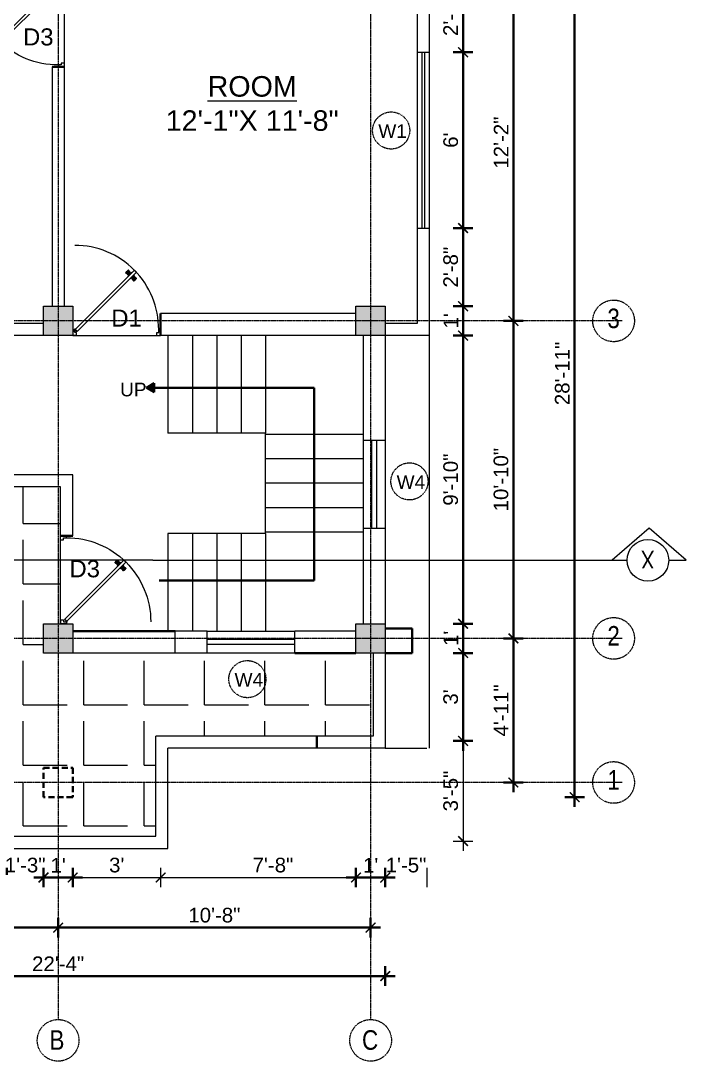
# Model space of a CAD drawing. Header units: inches. Extents: x 160056 to 168773, y -25300 to -22134.
# Drawn here: x 162315.7 to 162588.2, y -23704.1 to -23278.1 of the extents above; entities that cross this region are included whole.
import ezdxf

# ---------------------------------------------------------------- set-up
doc = ezdxf.new("R2010")
doc.units = ezdxf.units.IN
doc.header["$LTSCALE"] = 0.5
doc.header["$MEASUREMENT"] = 0
doc.header["$PDMODE"] = 66
doc.linetypes.add('CENTER', pattern=[2, 1.25, -0.25, 0.25, -0.25])
doc.linetypes.add('HIDDEN', pattern=[0.375, 0.25, -0.125])
for name, color, linetype, lineweight in [('Annotate-Lite.w', 177, 'Continuous', 9), ('Annotations-Bold.w', 177, 'Continuous', 13), ('DOOR & WIN', 1, 'Continuous', 25), ('PUERTAS', 7, 'Continuous', 9), ('TEXT', 220, 'Continuous', 9), ('wall', 1, 'Continuous', 40)]:
    doc.layers.add(name, color=color, linetype=linetype, lineweight=lineweight)
doc.styles.add('ARAIL', font='ARIALN.TTF')
doc.styles.add('DIMTEXT', font='arial.ttf', dxfattribs={"height": 6})
doc.styles.add('gaurav', font='arial.ttf')
doc.styles.get("Standard").update_dxf_attribs({"font": 'arial.ttf'})
doc.dimstyles.new('1 by 96', dxfattribs={"dimtxt": 6, "dimasz": 4, "dimexe": 4, "dimexo": 4, "dimgap": 2, "dimtad": 1, "dimdec": 0, "dimzin": 0, "dimdsep": 46, "dimlunit": 4, "dimtxsty": 'Standard', "dimblk": 'ARCHTICK', "dimcen": 0, "dimdle": 4, "dimadec": 0, "dimazin": 0, "dimtfac": 1, "dimtdec": 0, "dimtix": 1, "dimtofl": 0, "dimtmove": 1, "dimatfit": 3, "dimldrblk": 'ARCHTICK', "dimfxl": 4, "dimfxlon": 1, "dimtolj": 1, "dimtzin": 0, "dimlwd": -1, "dimlwe": -1, "dimarcsym": 0})

# ---------------------------------------------------------------- blocks, each defined once
blk = doc.blocks.new('3ft')
at = {"layer": 'PUERTAS', "color": 6}
for p, q in [((1.01, 2.52), (25.23, 26.74)), ((26.05, 25.92), (1.77, 1.64)), ((26.05, 25.92), (25.23, 26.74)), ((0, 2.4), (0, 0)), ((0.72, 2.4), (0, 2.4)), ((1.6, 0), (0, 0)), ((0.72, 1.52), (0.72, 2.44)), ((0.8, 1.52), (0.72, 1.52)), ((0.8, 1.52), (0.8, 2.41)), ((0.8, 1.2), (0.8, 1.52)), ((1.6, 1.2), (0.8, 1.2)), ((1.57, 1.84), (0.94, 2.47)), ((1.63, 1.89), (0.97, 2.55)), ((1.63, 1.89), (1.57, 1.84)), ((1.77, 1.64), (1.57, 1.84)), ((1.6, 0), (1.6, 1.2)), ((34.4, 0), (34.4, 1.2)), ((34.4, 1.2), (35.2, 1.2)), ((34.4, 0), (36, 0)), ((35.2, 1.2), (35.2, 2.4)), ((35.2, 2.4), (36, 2.4)), ((36, 0), (36, 2.4))]:
    blk.add_line(p, q, dxfattribs=at)
at = {"layer": 'PUERTAS', "color": 8}
for p, q in [((22.57, 24.94), (21.65, 25.68)), ((22.63, 24.99), (21.69, 25.75)), ((22.74, 25.1), (21.84, 25.9)), ((22.13, 26.28), (21.98, 26.13)), ((22.88, 25.24), (22.01, 26.06)), ((22.13, 26.28), (22.27, 26.42)), ((22.29, 26.41), (22.27, 26.42)), ((23.16, 25.52), (22.34, 26.39)), ((23.3, 25.66), (22.5, 26.56)), ((23.41, 25.77), (22.65, 26.71)), ((23.46, 25.83), (22.72, 26.75)), ((23.44, 25.45), (23.33, 25.56)), ((24.08, 25.71), (23.57, 25.38)), ((22.69, 24.32), (23.02, 24.83)), ((22.95, 24.96), (22.84, 25.07)), ((22.98, 24.99), (22.86, 25.1)), ((23.03, 25.04), (22.91, 25.15)), ((22.91, 24.53), (23.1, 24.91)), ((23.11, 25.12), (22.99, 25.23)), ((23.13, 24.76), (23.18, 24.99)), ((23.28, 25.3), (23.17, 25.41)), ((23.36, 25.37), (23.25, 25.49)), ((23.31, 24.94), (23.28, 25.08)), ((23.41, 25.43), (23.3, 25.54)), ((23.46, 25.09), (23.32, 25.13)), ((23.64, 25.27), (23.41, 25.22)), ((23.87, 25.49), (23.49, 25.3)), ((23.63, 23.38), (24.14, 23.72)), ((23.84, 23.6), (24.22, 23.79)), ((24.07, 23.82), (24.3, 23.88)), ((24.25, 24), (24.39, 23.97)), ((24.25, 23.26), (24.99, 22.34)), ((24.27, 23.64), (24.38, 23.53)), ((24.3, 23.67), (24.41, 23.56)), ((24.3, 23.32), (25.06, 22.38)), ((24.35, 23.72), (24.46, 23.61)), ((24.4, 24.15), (24.43, 24.01)), ((24.41, 23.43), (25.2, 22.53)), ((24.43, 23.8), (24.54, 23.69)), ((24.58, 24.33), (24.52, 24.1)), ((24.55, 23.57), (25.37, 22.7)), ((24.6, 23.97), (24.72, 23.86)), ((24.8, 24.56), (24.61, 24.18)), ((25.02, 24.77), (24.68, 24.26)), ((24.68, 24.05), (24.79, 23.94)), ((24.73, 24.1), (24.85, 23.99)), ((24.76, 24.13), (24.87, 24.02)), ((24.83, 23.85), (25.7, 23.03)), ((24.97, 23.99), (25.87, 23.2)), ((25.08, 24.1), (26.02, 23.34)), ((25.14, 24.15), (26.06, 23.41)), ((25.58, 22.82), (25.43, 22.67)), ((25.58, 22.82), (25.73, 22.97)), ((25.72, 22.98), (25.73, 22.97)), ((0, 0), (36, 0))]:
    blk.add_line(p, q, dxfattribs=at)
at = {"layer": 'PUERTAS', "color": 1}
for p, q in [((21.67, 25.73), (22.17, 26.23)), ((22.49, 24.95), (21.67, 25.61)), ((21.7, 25.82), (22.14, 26.26)), ((21.73, 25.79), (21.7, 25.82)), ((22.58, 26.7), (22.14, 26.26)), ((22.67, 26.73), (22.17, 26.23)), ((22.61, 26.67), (22.58, 26.7)), ((23.45, 25.91), (22.79, 26.73)), ((23.44, 25.81), (23.02, 25.38)), ((23.34, 25.58), (23.08, 25.32)), ((23.33, 25.7), (23.34, 25.69)), ((23.45, 25.46), (23.33, 25.57)), ((24.15, 25.79), (23.68, 25.48)), ((24.27, 25.78), (24.26, 25.79)), ((22.6, 24.96), (23.02, 25.38)), ((22.61, 24.25), (22.92, 24.72)), ((22.62, 24.13), (22.61, 24.14)), ((22.7, 25.07), (22.71, 25.06)), ((22.82, 25.06), (23.08, 25.32)), ((22.94, 24.95), (22.83, 25.07)), ((22.92, 24.72), (22.92, 24.72)), ((22.93, 24.94), (23.19, 25.21)), ((22.93, 24.84), (22.93, 24.83)), ((23.46, 25.47), (23.19, 25.21)), ((23.44, 23.31), (23.45, 23.3)), ((23.56, 23.3), (24.03, 23.61)), ((23.57, 25.47), (23.57, 25.47)), ((23.68, 25.48), (23.68, 25.48)), ((24.03, 23.61), (24.03, 23.62)), ((24.14, 23.62), (24.14, 23.62)), ((24.25, 23.62), (24.51, 23.89)), ((24.26, 23.29), (24.69, 23.71)), ((24.26, 23.63), (24.37, 23.52)), ((24.26, 23.18), (24.92, 22.37)), ((24.37, 23.52), (24.63, 23.77)), ((24.37, 23.4), (24.37, 23.4)), ((24.78, 24.15), (24.51, 23.89)), ((24.89, 24.03), (24.63, 23.77)), ((25.11, 24.14), (24.69, 23.71)), ((24.77, 24.14), (24.88, 24.03)), ((24.79, 24.38), (24.78, 24.37)), ((24.78, 24.26), (24.78, 24.26)), ((25.1, 24.84), (24.79, 24.38)), ((25, 24.03), (25, 24.03)), ((25.04, 22.36), (25.54, 22.86)), ((25.09, 24.96), (25.1, 24.95)), ((25.1, 22.42), (25.13, 22.39)), ((25.13, 22.39), (25.57, 22.83)), ((25.22, 24.14), (26.03, 23.48)), ((26.04, 23.37), (25.54, 22.86)), ((26.01, 23.27), (25.57, 22.83)), ((25.98, 23.3), (26.01, 23.27))]:
    blk.add_line(p, q, dxfattribs=at)
at = {"layer": 'PUERTAS', "color": 2}
for p, q in [((21.99, 26.11), (21.98, 26.13)), ((25.42, 22.68), (25.43, 22.67))]:
    blk.add_line(p, q, dxfattribs=at)
at = {"layer": 'PUERTAS', "color": 6}
for radius in [0.155, 0.0752]:
    blk.add_circle((0.82, 2.56), radius, dxfattribs=at)
blk.add_arc((0.82, 2.56), 34.38, 359.7285, 90.0333, dxfattribs=at)
at = {"layer": 'PUERTAS', "color": 1}
for centre, start, end in [((22.73, 26.68), 38.9236, 135), ((23.28, 25.63), 315, 45), ((23.39, 25.86), 315, 38.9236), ((24.2, 25.73), 45, 135), ((22.54, 25.01), 231.0764, 315), ((22.67, 24.2), 135, 225), ((22.77, 25.12), 225, 315), ((22.99, 24.89), 135, 219.7428), ((22.87, 24.78), 315, 39.7428), ((23.51, 23.36), 225, 315), ((23.51, 25.41), 50.2572, 135), ((23.62, 25.53), 230.2572, 315), ((24.09, 23.56), 50.2572, 135), ((24.2, 23.68), 230.2572, 315), ((24.32, 23.23), 135, 218.9236), ((24.42, 23.46), 135, 225), ((24.84, 24.31), 135, 219.7428), ((24.72, 24.21), 315, 39.7428), ((24.94, 23.98), 45, 135), ((24.98, 22.42), 218.9236, 315), ((25.04, 24.89), 315, 45), ((25.17, 24.08), 51.0764, 135), ((25.98, 23.42), 315, 51.0764)]:
    blk.add_arc(centre, 0.08, start, end, dxfattribs=at)
blk = doc.blocks.new('*U213')
at = {"color": 3, "xscale": -1}
blk.add_blockref('3ft', (42, 0), dxfattribs=at)
blk = doc.blocks.new('*U217')
at = {"color": 3}
blk.add_blockref('3ft', (0, 0), dxfattribs=at)
blk = doc.blocks.new('_ArchTick')
at = {"color": 0, "linetype": 'ByBlock', "const_width": 0.15}
blk.add_lwpolyline([(-0.5, -0.5), (0.5, 0.5)], dxfattribs=at)
blk = doc.blocks.new('*D1595')
at = {"layer": 'Defpoints', "color": 0, "transparency": 16777216}
for p in [(162464.94, -23261.02), (162464.94, -23291.02), (162496.81, -23291.02)]:
    blk.add_point(p, dxfattribs=at)
at = {"layer": 'wall', "color": 0, "transparency": 16777216}
for p, q in [((162496.81, -23257.02), (162496.81, -23295.02)), ((162492.81, -23261.02), (162500.81, -23261.02)), ((162492.81, -23291.02), (162500.81, -23291.02))]:
    blk.add_line(p, q, dxfattribs=at)
at = {"layer": 'wall', "color": 0, "transparency": 16777216, "xscale": 4, "yscale": 4, "zscale": 4}
for p, rotation in [((162496.81, -23261.02), 90), ((162496.81, -23291.02), 270)]:
    blk.add_blockref('_ArchTick', p, dxfattribs=dict(at, rotation=rotation))
at = {"layer": 'wall', "color": 0, "transparency": 16777216, "insert": (162491.75, -23276.02), "char_height": 6, "attachment_point": 5, "rotation": 90}
blk.add_mtext('\\A1;2\'-6"', dxfattribs=at)
blk = doc.blocks.new('*D1596')
at = {"layer": 'Defpoints', "color": 0, "transparency": 16777216}
for p in [(162464.94, -23291.02), (162464.94, -23363.02), (162496.81, -23363.02)]:
    blk.add_point(p, dxfattribs=at)
at = {"layer": 'wall', "color": 0, "transparency": 16777216}
for p, q in [((162496.81, -23287.02), (162496.81, -23367.02)), ((162492.81, -23291.02), (162500.81, -23291.02)), ((162492.81, -23363.02), (162500.81, -23363.02))]:
    blk.add_line(p, q, dxfattribs=at)
at = {"layer": 'wall', "color": 0, "transparency": 16777216, "xscale": 4, "yscale": 4, "zscale": 4}
for p, rotation in [((162496.81, -23291.02), 90), ((162496.81, -23363.02), 270)]:
    blk.add_blockref('_ArchTick', p, dxfattribs=dict(at, rotation=rotation))
at = {"layer": 'wall', "color": 0, "transparency": 16777216, "insert": (162491.75, -23327.02), "char_height": 6, "attachment_point": 5, "rotation": 90}
blk.add_mtext("\\A1;6'", dxfattribs=at)
blk = doc.blocks.new('*D1597')
at = {"layer": 'Defpoints', "color": 0, "transparency": 16777216}
for p in [(162464.94, -23363.02), (162464.94, -23395.02), (162496.81, -23395.02)]:
    blk.add_point(p, dxfattribs=at)
at = {"layer": 'wall', "color": 0, "transparency": 16777216}
for p, q in [((162496.81, -23359.02), (162496.81, -23399.02)), ((162492.81, -23363.02), (162500.81, -23363.02)), ((162492.81, -23395.02), (162500.81, -23395.02))]:
    blk.add_line(p, q, dxfattribs=at)
at = {"layer": 'wall', "color": 0, "transparency": 16777216, "xscale": 4, "yscale": 4, "zscale": 4}
for p, rotation in [((162496.81, -23363.02), 90), ((162496.81, -23395.02), 270)]:
    blk.add_blockref('_ArchTick', p, dxfattribs=dict(at, rotation=rotation))
at = {"layer": 'wall', "color": 0, "transparency": 16777216, "insert": (162491.75, -23379.02), "char_height": 6, "attachment_point": 5, "rotation": 90}
blk.add_mtext('\\A1;2\'-8"', dxfattribs=at)
blk = doc.blocks.new('*D1598')
at = {"layer": 'Defpoints', "color": 0, "transparency": 16777216}
for p in [(162464.94, -23395.02), (162464.94, -23407.02), (162496.81, -23407.02)]:
    blk.add_point(p, dxfattribs=at)
at = {"layer": 'wall', "color": 0, "transparency": 16777216}
for p, q in [((162496.81, -23391.02), (162496.81, -23411.02)), ((162492.81, -23395.02), (162500.81, -23395.02)), ((162492.81, -23407.02), (162500.81, -23407.02))]:
    blk.add_line(p, q, dxfattribs=at)
at = {"layer": 'wall', "color": 0, "transparency": 16777216, "xscale": 4, "yscale": 4, "zscale": 4}
for p, rotation in [((162496.81, -23395.02), 90), ((162496.81, -23407.02), 270)]:
    blk.add_blockref('_ArchTick', p, dxfattribs=dict(at, rotation=rotation))
at = {"layer": 'wall', "color": 0, "transparency": 16777216, "insert": (162491.8, -23401.02), "char_height": 6, "attachment_point": 5, "rotation": 90}
blk.add_mtext("\\A1;1'", dxfattribs=at)
blk = doc.blocks.new('*D1599')
at = {"layer": 'Defpoints', "color": 0, "transparency": 16777216}
for p in [(162464.94, -23407.02), (162464.94, -23525.02), (162496.81, -23525.02)]:
    blk.add_point(p, dxfattribs=at)
at = {"layer": 'wall', "color": 0, "transparency": 16777216}
for p, q in [((162496.81, -23403.02), (162496.81, -23529.02)), ((162492.81, -23407.02), (162500.81, -23407.02)), ((162492.81, -23525.02), (162500.81, -23525.02))]:
    blk.add_line(p, q, dxfattribs=at)
at = {"layer": 'wall', "color": 0, "transparency": 16777216, "xscale": 4, "yscale": 4, "zscale": 4}
for p, rotation in [((162496.81, -23407.02), 90), ((162496.81, -23525.02), 270)]:
    blk.add_blockref('_ArchTick', p, dxfattribs=dict(at, rotation=rotation))
at = {"layer": 'wall', "color": 0, "transparency": 16777216, "insert": (162491.75, -23466.02), "char_height": 6, "attachment_point": 5, "rotation": 90}
blk.add_mtext('\\A1;9\'-10"', dxfattribs=at)
blk = doc.blocks.new('*D1600')
at = {"layer": 'Defpoints', "color": 0, "transparency": 16777216}
for p in [(162464.94, -23525.02), (162464.94, -23537.02), (162496.81, -23537.02)]:
    blk.add_point(p, dxfattribs=at)
at = {"layer": 'wall', "color": 0, "transparency": 16777216}
for p, q in [((162496.81, -23521.02), (162496.81, -23541.02)), ((162492.81, -23525.02), (162500.81, -23525.02)), ((162492.81, -23537.02), (162500.81, -23537.02))]:
    blk.add_line(p, q, dxfattribs=at)
at = {"layer": 'wall', "color": 0, "transparency": 16777216, "xscale": 4, "yscale": 4, "zscale": 4}
for p, rotation in [((162496.81, -23525.02), 90), ((162496.81, -23537.02), 270)]:
    blk.add_blockref('_ArchTick', p, dxfattribs=dict(at, rotation=rotation))
at = {"layer": 'wall', "color": 0, "transparency": 16777216, "insert": (162491.8, -23531.02), "char_height": 6, "attachment_point": 5, "rotation": 90}
blk.add_mtext("\\A1;1'", dxfattribs=at)
blk = doc.blocks.new('*D1601')
at = {"layer": 'Defpoints', "color": 0, "transparency": 16777216}
for p in [(162464.94, -23255.02), (162464.94, -23401.02), (162517.41, -23401.02)]:
    blk.add_point(p, dxfattribs=at)
at = {"layer": 'wall', "color": 0, "transparency": 16777216}
for p, q in [((162517.41, -23251.02), (162517.41, -23405.02)), ((162513.41, -23255.02), (162521.41, -23255.02)), ((162513.41, -23401.02), (162521.41, -23401.02))]:
    blk.add_line(p, q, dxfattribs=at)
at = {"layer": 'wall', "color": 0, "transparency": 16777216, "xscale": 4, "yscale": 4, "zscale": 4}
for p, rotation in [((162517.41, -23255.02), 90), ((162517.41, -23401.02), 270)]:
    blk.add_blockref('_ArchTick', p, dxfattribs=dict(at, rotation=rotation))
at = {"layer": 'wall', "color": 0, "transparency": 16777216, "insert": (162512.4, -23328.02), "char_height": 6, "attachment_point": 5, "rotation": 90}
blk.add_mtext('\\A1;12\'-2"', dxfattribs=at)
blk = doc.blocks.new('*D1602')
at = {"layer": 'Defpoints', "color": 0, "transparency": 16777216}
for p in [(162464.94, -23401.02), (162464.94, -23531.02), (162517.41, -23531.02)]:
    blk.add_point(p, dxfattribs=at)
at = {"layer": 'wall', "color": 0, "transparency": 16777216}
for p, q in [((162517.41, -23397.02), (162517.41, -23535.02)), ((162513.41, -23401.02), (162521.41, -23401.02)), ((162513.41, -23531.02), (162521.41, -23531.02))]:
    blk.add_line(p, q, dxfattribs=at)
at = {"layer": 'wall', "color": 0, "transparency": 16777216, "xscale": 4, "yscale": 4, "zscale": 4}
for p, rotation in [((162517.41, -23401.02), 90), ((162517.41, -23531.02), 270)]:
    blk.add_blockref('_ArchTick', p, dxfattribs=dict(at, rotation=rotation))
at = {"layer": 'wall', "color": 0, "transparency": 16777216, "insert": (162512.35, -23466.02), "char_height": 6, "attachment_point": 5, "rotation": 90}
blk.add_mtext('\\A1;10\'-10"', dxfattribs=at)
blk = doc.blocks.new('*D1603')
at = {"layer": 'Defpoints', "color": 0, "transparency": 16777216}
for p in [(162464.94, -23531.02), (162336.94, -23590.02), (162517.41, -23590.02)]:
    blk.add_point(p, dxfattribs=at)
at = {"layer": 'wall', "color": 0, "transparency": 16777216}
for p, q in [((162517.41, -23527.02), (162517.41, -23594.02)), ((162513.41, -23531.02), (162521.41, -23531.02)), ((162513.41, -23590.02), (162521.41, -23590.02))]:
    blk.add_line(p, q, dxfattribs=at)
at = {"layer": 'wall', "color": 0, "transparency": 16777216, "xscale": 4, "yscale": 4, "zscale": 4}
for p, rotation in [((162517.41, -23531.02), 90), ((162517.41, -23590.02), 270)]:
    blk.add_blockref('_ArchTick', p, dxfattribs=dict(at, rotation=rotation))
at = {"layer": 'wall', "color": 0, "transparency": 16777216, "insert": (162512.4, -23560.52), "char_height": 6, "attachment_point": 5, "rotation": 90}
blk.add_mtext('\\A1;4\'-11"', dxfattribs=at)
blk = doc.blocks.new('*D1604')
at = {"layer": 'Defpoints', "color": 0, "transparency": 16777216}
for p in [(162336.94, -23249.02), (162542.5, -23249.02), (162336.94, -23596.02)]:
    blk.add_point(p, dxfattribs=at)
at = {"layer": 'wall', "color": 0, "transparency": 16777216}
for p, q in [((162542.5, -23600.02), (162542.5, -23245.02)), ((162538.5, -23249.02), (162546.5, -23249.02)), ((162538.5, -23596.02), (162546.5, -23596.02))]:
    blk.add_line(p, q, dxfattribs=at)
at = {"layer": 'wall', "color": 0, "transparency": 16777216, "xscale": 4, "yscale": 4, "zscale": 4}
for p, rotation in [((162542.5, -23249.02), 90), ((162542.5, -23596.02), 270)]:
    blk.add_blockref('_ArchTick', p, dxfattribs=dict(at, rotation=rotation))
at = {"layer": 'wall', "color": 0, "transparency": 16777216, "insert": (162537.44, -23422.52), "char_height": 6, "attachment_point": 5, "rotation": 90}
blk.add_mtext('\\A1;28\'-11"', dxfattribs=at)
blk = doc.blocks.new('*D1608')
at = {"layer": 'Defpoints', "color": 0, "transparency": 16777216}
for p in [(162309.94, -23596.02), (162324.94, -23596.02), (162324.94, -23628.94)]:
    blk.add_point(p, dxfattribs=at)
at = {"layer": 'wall', "color": 0, "transparency": 16777216}
for p, q in [((162309.94, -23624.94), (162309.94, -23632.94)), ((162324.94, -23624.94), (162324.94, -23632.94))]:
    blk.add_line(p, q, dxfattribs=at)
at = {"layer": 'wall', "color": 0, "transparency": 16777216, "insert": (162317.44, -23623.87), "char_height": 6, "attachment_point": 5}
blk.add_mtext('\\A1;1\'-3"', dxfattribs=at)
blk = doc.blocks.new('*D1609')
at = {"layer": 'Defpoints', "color": 0, "transparency": 16777216}
for p in [(162324.94, -23596.02), (162336.94, -23596.02), (162336.94, -23628.94)]:
    blk.add_point(p, dxfattribs=at)
at = {"layer": 'wall', "color": 0, "transparency": 16777216}
for p, q in [((162324.94, -23624.94), (162324.94, -23632.94)), ((162336.94, -23624.94), (162336.94, -23632.94)), ((162320.94, -23628.94), (162340.94, -23628.94))]:
    blk.add_line(p, q, dxfattribs=at)
at = {"layer": 'wall', "color": 0, "transparency": 16777216, "xscale": 4, "yscale": 4, "zscale": 4, "rotation": 180}
blk.add_blockref('_ArchTick', (162324.94, -23628.94), dxfattribs=at)
at = {"layer": 'wall', "color": 0, "transparency": 16777216, "xscale": 4, "yscale": 4, "zscale": 4}
blk.add_blockref('_ArchTick', (162336.94, -23628.94), dxfattribs=at)
at = {"layer": 'wall', "color": 0, "transparency": 16777216, "insert": (162330.94, -23623.92), "char_height": 6, "attachment_point": 5}
blk.add_mtext("\\A1;1'", dxfattribs=at)
blk = doc.blocks.new('*D1610')
at = {"layer": 'Defpoints', "color": 0, "transparency": 16777216}
for p in [(162452.94, -23537.02), (162464.94, -23537.02), (162464.94, -23628.94)]:
    blk.add_point(p, dxfattribs=at)
at = {"layer": 'wall', "color": 0, "transparency": 16777216}
for p, q in [((162452.94, -23624.94), (162452.94, -23632.94)), ((162464.94, -23624.94), (162464.94, -23632.94)), ((162448.94, -23628.94), (162468.94, -23628.94))]:
    blk.add_line(p, q, dxfattribs=at)
at = {"layer": 'wall', "color": 0, "transparency": 16777216, "xscale": 4, "yscale": 4, "zscale": 4, "rotation": 180}
blk.add_blockref('_ArchTick', (162452.94, -23628.94), dxfattribs=at)
at = {"layer": 'wall', "color": 0, "transparency": 16777216, "xscale": 4, "yscale": 4, "zscale": 4}
blk.add_blockref('_ArchTick', (162464.94, -23628.94), dxfattribs=at)
at = {"layer": 'wall', "color": 0, "transparency": 16777216, "insert": (162458.94, -23623.92), "char_height": 6, "attachment_point": 5}
blk.add_mtext("\\A1;1'", dxfattribs=at)
blk = doc.blocks.new('*D1611')
at = {"layer": 'Defpoints', "color": 0, "transparency": 16777216}
for p in [(162202.94, -23596.02), (162330.94, -23596.02), (162330.94, -23649.45)]:
    blk.add_point(p, dxfattribs=at)
at = {"layer": 'wall', "color": 0, "transparency": 16777216}
for p, q in [((162202.94, -23645.45), (162202.94, -23653.45)), ((162330.94, -23645.45), (162330.94, -23653.45)), ((162198.94, -23649.45), (162334.94, -23649.45))]:
    blk.add_line(p, q, dxfattribs=at)
at = {"layer": 'wall', "color": 0, "transparency": 16777216, "xscale": 4, "yscale": 4, "zscale": 4, "rotation": 180}
blk.add_blockref('_ArchTick', (162202.94, -23649.45), dxfattribs=at)
at = {"layer": 'wall', "color": 0, "transparency": 16777216, "xscale": 4, "yscale": 4, "zscale": 4}
blk.add_blockref('_ArchTick', (162330.94, -23649.45), dxfattribs=at)
at = {"layer": 'wall', "color": 0, "transparency": 16777216, "insert": (162266.94, -23644.39), "char_height": 6, "attachment_point": 5}
blk.add_mtext('\\A1;10\'-8"', dxfattribs=at)
blk = doc.blocks.new('*D1612')
at = {"layer": 'Defpoints', "color": 0, "transparency": 16777216}
for p in [(162458.94, -23537.02), (162330.94, -23596.02), (162458.94, -23649.45)]:
    blk.add_point(p, dxfattribs=at)
at = {"layer": 'wall', "color": 0, "transparency": 16777216}
for p, q in [((162330.94, -23645.45), (162330.94, -23653.45)), ((162458.94, -23645.45), (162458.94, -23653.45)), ((162326.94, -23649.45), (162462.94, -23649.45))]:
    blk.add_line(p, q, dxfattribs=at)
at = {"layer": 'wall', "color": 0, "transparency": 16777216, "xscale": 4, "yscale": 4, "zscale": 4, "rotation": 180}
blk.add_blockref('_ArchTick', (162330.94, -23649.45), dxfattribs=at)
at = {"layer": 'wall', "color": 0, "transparency": 16777216, "xscale": 4, "yscale": 4, "zscale": 4}
blk.add_blockref('_ArchTick', (162458.94, -23649.45), dxfattribs=at)
at = {"layer": 'wall', "color": 0, "transparency": 16777216, "insert": (162394.94, -23644.39), "char_height": 6, "attachment_point": 5}
blk.add_mtext('\\A1;10\'-8"', dxfattribs=at)
blk = doc.blocks.new('*D1613')
at = {"layer": 'Defpoints', "color": 0, "transparency": 16777216}
for p in [(162464.94, -23537.02), (162196.94, -23596.02), (162464.94, -23669.28)]:
    blk.add_point(p, dxfattribs=at)
at = {"layer": 'wall', "color": 0, "transparency": 16777216}
for p, q in [((162196.94, -23665.28), (162196.94, -23673.28)), ((162464.94, -23665.28), (162464.94, -23673.28)), ((162192.94, -23669.28), (162468.94, -23669.28))]:
    blk.add_line(p, q, dxfattribs=at)
at = {"layer": 'wall', "color": 0, "transparency": 16777216, "xscale": 4, "yscale": 4, "zscale": 4, "rotation": 180}
blk.add_blockref('_ArchTick', (162196.94, -23669.28), dxfattribs=at)
at = {"layer": 'wall', "color": 0, "transparency": 16777216, "xscale": 4, "yscale": 4, "zscale": 4}
blk.add_blockref('_ArchTick', (162464.94, -23669.28), dxfattribs=at)
at = {"layer": 'wall', "color": 0, "transparency": 16777216, "insert": (162330.94, -23664.27), "char_height": 6, "attachment_point": 5}
blk.add_mtext('\\A1;22\'-4"', dxfattribs=at)
blk = doc.blocks.new('*D1618')
at = {"layer": 'Defpoints', "color": 0, "transparency": 16777216}
for p in [(162464.94, -23537.02), (162481.94, -23573.02), (162496.81, -23573.02)]:
    blk.add_point(p, dxfattribs=at)
at = {"layer": 'wall', "color": 0, "transparency": 16777216}
for p, q in [((162496.81, -23533.02), (162496.81, -23577.02)), ((162492.81, -23537.02), (162500.81, -23537.02)), ((162492.81, -23573.02), (162500.81, -23573.02))]:
    blk.add_line(p, q, dxfattribs=at)
at = {"layer": 'wall', "color": 0, "transparency": 16777216, "xscale": 4, "yscale": 4, "zscale": 4}
for p, rotation in [((162496.81, -23537.02), 90), ((162496.81, -23573.02), 270)]:
    blk.add_blockref('_ArchTick', p, dxfattribs=dict(at, rotation=rotation))
at = {"layer": 'wall', "color": 0, "transparency": 16777216, "insert": (162491.75, -23555.02), "char_height": 6, "attachment_point": 5, "rotation": 90}
blk.add_mtext("\\A1;3'", dxfattribs=at)
blk = doc.blocks.new('*D1619')
at = {"layer": 'Annotate-Lite.w', "color": 0, "transparency": 16777216}
for p, q in [((162496.81, -23569.02), (162496.81, -23618.02)), ((162492.81, -23573.02), (162500.81, -23573.02)), ((162492.81, -23614.02), (162500.81, -23614.02))]:
    blk.add_line(p, q, dxfattribs=at)
at = {"layer": 'Defpoints', "color": 0, "transparency": 16777216}
for p in [(162481.94, -23573.02), (162372.94, -23614.02), (162496.81, -23614.02)]:
    blk.add_point(p, dxfattribs=at)
at = {"layer": 'Annotate-Lite.w', "color": 0, "transparency": 16777216, "xscale": 4, "yscale": 4, "zscale": 4}
for p, rotation in [((162496.81, -23573.02), 90), ((162496.81, -23614.02), 270)]:
    blk.add_blockref('_ArchTick', p, dxfattribs=dict(at, rotation=rotation))
at = {"layer": 'Annotate-Lite.w', "color": 0, "transparency": 16777216, "insert": (162491.75, -23593.52), "char_height": 6, "attachment_point": 5, "rotation": 90}
blk.add_mtext('\\A1;3\'-5"', dxfattribs=at)
blk = doc.blocks.new('*D1620')
at = {"layer": 'Annotate-Lite.w', "color": 0, "transparency": 16777216}
for p, q in [((162336.94, -23624.94), (162336.94, -23632.94)), ((162372.94, -23624.94), (162372.94, -23632.94)), ((162332.94, -23628.94), (162376.94, -23628.94))]:
    blk.add_line(p, q, dxfattribs=at)
at = {"layer": 'Defpoints', "color": 0, "transparency": 16777216}
for p in [(162336.94, -23596.02), (162372.94, -23614.02), (162372.94, -23628.94)]:
    blk.add_point(p, dxfattribs=at)
at = {"layer": 'Annotate-Lite.w', "color": 0, "transparency": 16777216, "xscale": 4, "yscale": 4, "zscale": 4, "rotation": 180}
blk.add_blockref('_ArchTick', (162336.94, -23628.94), dxfattribs=at)
at = {"layer": 'Annotate-Lite.w', "color": 0, "transparency": 16777216, "xscale": 4, "yscale": 4, "zscale": 4}
blk.add_blockref('_ArchTick', (162372.94, -23628.94), dxfattribs=at)
at = {"layer": 'Annotate-Lite.w', "color": 0, "transparency": 16777216, "insert": (162354.94, -23623.87), "char_height": 6, "attachment_point": 5}
blk.add_mtext("\\A1;3'", dxfattribs=at)
blk = doc.blocks.new('*D1621')
at = {"layer": 'Annotate-Lite.w', "color": 0, "transparency": 16777216}
for p, q in [((162372.94, -23624.94), (162372.94, -23632.94)), ((162464.94, -23624.94), (162464.94, -23632.94)), ((162368.94, -23628.94), (162468.94, -23628.94))]:
    blk.add_line(p, q, dxfattribs=at)
at = {"layer": 'Defpoints', "color": 0, "transparency": 16777216}
for p in [(162464.94, -23573.02), (162372.94, -23614.02), (162464.94, -23628.94)]:
    blk.add_point(p, dxfattribs=at)
at = {"layer": 'Annotate-Lite.w', "color": 0, "transparency": 16777216, "xscale": 4, "yscale": 4, "zscale": 4, "rotation": 180}
blk.add_blockref('_ArchTick', (162372.94, -23628.94), dxfattribs=at)
at = {"layer": 'Annotate-Lite.w', "color": 0, "transparency": 16777216, "xscale": 4, "yscale": 4, "zscale": 4}
blk.add_blockref('_ArchTick', (162464.94, -23628.94), dxfattribs=at)
at = {"layer": 'Annotate-Lite.w', "color": 0, "transparency": 16777216, "insert": (162418.94, -23623.87), "char_height": 6, "attachment_point": 5}
blk.add_mtext('\\A1;7\'-8"', dxfattribs=at)
blk = doc.blocks.new('*D1622')
at = {"layer": 'Annotate-Lite.w', "color": 0, "transparency": 16777216}
for p, q in [((162464.94, -23624.94), (162464.94, -23632.94)), ((162481.94, -23624.94), (162481.94, -23632.94))]:
    blk.add_line(p, q, dxfattribs=at)
at = {"layer": 'Defpoints', "color": 0, "transparency": 16777216}
for p in [(162464.94, -23576.02), (162481.94, -23576.02), (162481.94, -23628.94)]:
    blk.add_point(p, dxfattribs=at)
at = {"layer": 'Annotate-Lite.w', "color": 0, "transparency": 16777216, "insert": (162473.44, -23623.87), "char_height": 6, "attachment_point": 5}
blk.add_mtext('\\A1;1\'-5"', dxfattribs=at)

msp = doc.modelspace()

# ---------------------------------------------------------------- hatches: boundary and pattern name
at = {"layer": 'Annotations-Bold.w', "linetype": 'CENTER', "ltscale": 0.3}
h = msp.add_hatch(dxfattribs=at)
h.set_pattern_fill('ANGLE', color=0, scale=90, style=0)
h.set_pattern_definition([(0, (11044.65, -1852.475), (0, 24.75), [18, -6.75]), (90, (11044.65, -1852.475), (-24.75, 2e-15), [18, -6.75])])
h.paths.add_polyline_path([(162324.94, -23537.02), (162324.94, -23525.02), (162331.94, -23525.02), (162331.94, -23523.42), (162331.94, -23489.02), (162331.94, -23469.02), (162196.94, -23469.02), (162180.94, -23469.02), (162180.94, -23612.02), (162370.94, -23612.02), (162370.94, -23571.02), (162459.94, -23571.02), (162459.94, -23537.02), (162452.94, -23537.02), (162427.94, -23537.02), (162391.94, -23537.02), (162336.94, -23537.02)])
h.paths.add_polyline_path([(162324.94, -23584.02), (162336.94, -23584.02), (162336.94, -23596.02), (162324.94, -23596.02)], flags=16)
h.paths.add_polyline_path([(162208.94, -23537.02), (162196.94, -23537.02), (162196.94, -23525.02), (162208.94, -23525.02)], flags=16)
h.paths.add_polyline_path([(162208.94, -23584.02), (162208.94, -23596.02), (162196.94, -23596.02), (162196.94, -23584.02)], flags=16)
h.paths.add_polyline_path([(162236.03, -23556.97), (162296.3, -23556.97), (162296.3, -23539.66), (162236.03, -23539.66)], flags=24)
at = {"layer": 'wall'}
for points in [[(162336.94, -23395.02), (162324.94, -23395.02), (162324.94, -23407.02), (162336.94, -23407.02)], [(162464.94, -23395.02), (162452.94, -23395.02), (162452.94, -23407.02), (162464.94, -23407.02)], [(162370.3, -23430.15), (162370.3, -23426.57), (162367.15, -23428.49)], [(162336.94, -23525.02), (162324.94, -23525.02), (162324.94, -23537.02), (162336.94, -23537.02)], [(162464.94, -23525.02), (162452.94, -23525.02), (162452.94, -23537.02), (162464.94, -23537.02)]]:
    msp.add_hatch(color=256, dxfattribs=at).paths.add_polyline_path(points)

# ---------------------------------------------------------------- linework, layer by layer
at = {"layer": 'Annotate-Lite.w', "color": 1}
for p, q in [((162482.94, -23249.02), (162482.94, -23291.02)), ((162477.94, -23254.02), (162477.94, -23291.02)), ((162328.44, -23297.02), (162328.44, -23395.02)), ((162333.44, -23297.02), (162333.44, -23395.02)), ((162477.94, -23363.02), (162477.94, -23402.02)), ((162482.94, -23363.02), (162482.94, -23407.02)), ((162452.94, -23398.02), (162372.94, -23398.02)), ((162324.94, -23402.02), (162208.94, -23402.02)), ((162477.94, -23402.02), (162464.94, -23402.02)), ((162324.94, -23407.02), (162288.94, -23407.02)), ((162452.94, -23407.02), (162372.94, -23407.02)), ((162455.94, -23407.02), (162455.94, -23450.02)), ((162477.94, -23407.02), (162464.94, -23407.02)), ((162464.94, -23407.02), (162464.94, -23450.02)), ((162482.94, -23407.02), (162477.94, -23407.02)), ((162482.94, -23407.02), (162482.94, -23576.02)), ((162331.94, -23464.02), (162205.94, -23464.02)), ((162336.94, -23464.02), (162331.94, -23464.02)), ((162336.94, -23489.02), (162336.94, -23464.02)), ((162331.94, -23469.02), (162196.94, -23469.02)), ((162331.94, -23489.02), (162331.94, -23469.02)), ((162455.94, -23486.02), (162455.94, -23525.02)), ((162464.94, -23486.02), (162464.94, -23527.02)), ((162391.94, -23528.02), (162378.94, -23528.02)), ((162378.94, -23537.02), (162378.94, -23528.02)), ((162452.94, -23528.02), (162427.94, -23528.02)), ((162391.94, -23537.02), (162336.94, -23537.02)), ((162459.94, -23537.02), (162459.94, -23571.02)), ((162464.94, -23537.02), (162464.94, -23576.02)), ((162459.94, -23571.02), (162370.94, -23571.02)), ((162370.94, -23612.02), (162370.94, -23571.02)), ((162464.94, -23576.02), (162375.94, -23576.02)), ((162375.94, -23617.02), (162375.94, -23576.02)), ((162464.94, -23576.02), (162481.94, -23576.02)), ((162180.94, -23612.02), (162370.94, -23612.02)), ((162175.94, -23617.02), (162324.94, -23617.02)), ((162175.94, -23617.02), (162375.94, -23617.02))]:
    msp.add_line(p, q, dxfattribs=at)
at = {"layer": 'Annotate-Lite.w', "color": 3}
for p, q in [((162477.94, -23291.02), (162482.94, -23291.02)), ((162477.94, -23291.02), (162477.94, -23363.02)), ((162479.94, -23291.02), (162479.94, -23363.02)), ((162480.94, -23291.02), (162480.94, -23363.02)), ((162482.94, -23291.02), (162482.94, -23363.02)), ((162477.94, -23363.02), (162482.94, -23363.02)), ((162464.94, -23450.02), (162455.94, -23450.02)), ((162455.94, -23450.02), (162455.94, -23486.02)), ((162459.44, -23486.02), (162459.44, -23450.02)), ((162461.44, -23486.02), (162461.44, -23450.02)), ((162464.94, -23450.02), (162464.94, -23486.02)), ((162464.94, -23486.02), (162455.94, -23486.02)), ((162391.94, -23537.02), (162391.94, -23528.02)), ((162391.94, -23528.02), (162427.94, -23528.02)), ((162427.94, -23537.02), (162427.94, -23528.02)), ((162427.94, -23531.52), (162391.94, -23531.52)), ((162427.94, -23533.52), (162391.94, -23533.52)), ((162427.94, -23537.02), (162391.94, -23537.02))]:
    msp.add_line(p, q, dxfattribs=at)
at = {"layer": 'Annotate-Lite.w'}
for p, q in [((162482.94, -23363.02), (162482.94, -23396.02)), ((162375.94, -23407.02), (162375.94, -23447.02)), ((162385.94, -23407.02), (162385.94, -23447.02)), ((162395.94, -23407.02), (162395.94, -23447.02)), ((162405.94, -23407.02), (162405.94, -23447.02)), ((162415.94, -23407.02), (162415.94, -23447.02)), ((162415.94, -23447.02), (162375.94, -23447.02)), ((162415.94, -23488.02), (162415.94, -23447.02)), ((162455.94, -23447.52), (162415.94, -23447.52)), ((162455.94, -23457.52), (162415.94, -23457.52)), ((162455.94, -23467.52), (162415.94, -23467.52)), ((162455.94, -23477.52), (162415.94, -23477.52)), ((162375.94, -23488.02), (162375.94, -23528.02)), ((162415.94, -23488.02), (162375.94, -23488.02)), ((162385.94, -23488.02), (162385.94, -23528.02)), ((162395.94, -23488.02), (162395.94, -23528.02)), ((162405.94, -23488.02), (162405.94, -23528.02)), ((162455.94, -23487.52), (162415.94, -23487.52)), ((162415.94, -23488.02), (162415.94, -23528.02)), ((162378.94, -23528.02), (162375.94, -23528.02))]:
    msp.add_line(p, q, dxfattribs=at)
for points in [[(162324.94, -23395.02), (162336.94, -23395.02), (162336.94, -23407.02), (162324.94, -23407.02)], [(162452.94, -23395.02), (162464.94, -23395.02), (162464.94, -23407.02), (162452.94, -23407.02)], [(162324.94, -23525.02), (162336.94, -23525.02), (162336.94, -23537.02), (162324.94, -23537.02)], [(162452.94, -23525.02), (162464.94, -23525.02), (162464.94, -23537.02), (162452.94, -23537.02)]]:
    msp.add_lwpolyline(points, close=True, dxfattribs=at)
at = {"layer": 'Annotations-Bold.w', "color": 0, "linetype": 'CENTER', "ltscale": 0.3}
for p, q in [((162330.94, -23184.84), (162330.94, -23687.08)), ((162458.94, -23184.84), (162458.94, -23687.08)), ((162561.95, -23401.02), (162097.52, -23401.02)), ((162561.95, -23531.02), (162097.52, -23531.02)), ((162561.95, -23590.02), (162097.52, -23590.02))]:
    msp.add_line(p, q, dxfattribs=at)
for centre, radius in [((162467.35, -23323.06), 7.6), ((162558.46, -23401.02), 8.53), ((162474.85, -23466.74), 7.6), ((162558.46, -23531.02), 8.53), ((162408.47, -23547.71), 7.6), ((162558.46, -23590.02), 8.53), ((162330.94, -23695.61), 8.53), ((162458.94, -23695.61), 8.53)]:
    msp.add_circle(centre, radius, dxfattribs=at)
at = {"layer": 'TEXT'}
for points in [[(162581.05, -23499.04), (162588.19, -23499.04), (162573.05, -23485.95), (162557.91, -23499.04)], [(162369.76, -23499.04), (162100.46, -23499.04)], [(162369.76, -23499.04), (162563.98, -23499.04)]]:
    msp.add_lwpolyline(points, dxfattribs=at)
msp.add_circle((162572.51, -23499.04), 8.53, dxfattribs=at)
at = {"layer": 'wall'}
for p, q in [((162333.44, -23297.02), (162328.44, -23297.02)), ((162372.94, -23407.02), (162372.94, -23398.02)), ((162367.15, -23428.49), (162370.3, -23426.57)), ((162370.3, -23430.15), (162367.15, -23428.49)), ((162370.3, -23426.57), (162370.3, -23430.15)), ((162435.75, -23428.49), (162370.3, -23428.49)), ((162435.75, -23428.49), (162435.75, -23507.36)), ((162336.94, -23489.02), (162331.94, -23489.02)), ((162372.38, -23507.36), (162435.75, -23507.36)), ((162336.94, -23528.02), (162378.94, -23528.02)), ((162464.94, -23527.02), (162475.94, -23527.02)), ((162475.94, -23527.02), (162475.94, -23537.02)), ((162427.94, -23537.02), (162452.94, -23537.02)), ((162475.94, -23537.02), (162464.94, -23537.02)), ((162436.94, -23576.02), (162436.94, -23571.02))]:
    msp.add_line(p, q, dxfattribs=at)
at = {"layer": 'wall', "linetype": 'HIDDEN', "ltscale": 20}
msp.add_lwpolyline([(162324.94, -23584.02), (162336.94, -23584.02), (162336.94, -23596.02), (162324.94, -23596.02)], close=True, dxfattribs=at)

# ---------------------------------------------------------------- block references
at = {"layer": 'DOOR & WIN', "rotation": 90}
msp.add_blockref('*U213', (162333.44, -23303.02), dxfattribs=at)
at = {"layer": 'DOOR & WIN', "xscale": -1}
msp.add_blockref('*U213', (162378.94, -23407.02), dxfattribs=at)
at = {"layer": 'DOOR & WIN', "xscale": -1, "rotation": 270}
msp.add_blockref('*U217', (162331.94, -23525.02), dxfattribs=at)

# ---------------------------------------------------------------- texts
at = {"layer": 'Annotations-Bold.w', "color": 0, "linetype": 'CENTER', "ltscale": 0.3, "insert": (162410.43, -23300.79), "char_height": 8.4, "width": 77.2712, "attachment_point": 2, "style": 'gaurav'}
msp.add_mtext('{\\LROOM\\P}12\'-1"X 11\'-8"', dxfattribs=at)
at = {"layer": 'Annotations-Bold.w', "color": 0, "linetype": 'CENTER', "ltscale": 0.3, "attachment_point": 1}
for s, width, insert, char_height, style in [('W1', 8, (162462.07, -23320.51), 5.6, 'gaurav'), ('3', 6.5393, (162555.91, -23395.97), 8, 'ARAIL'), ('UP', 8, (162356.31, -23426.32), 5.6, 'gaurav'), ('W4', 8, (162469.57, -23464.19), 5.6, 'gaurav'), ('2', 6.5393, (162555.91, -23525.97), 8, 'ARAIL'), ('W4', 8, (162403.19, -23545.16), 5.6, 'gaurav'), ('1', 6.5393, (162555.91, -23584.97), 8, 'ARAIL'), ('B', 6.5393, (162327.41, -23691.47), 8, 'ARAIL'), ('C', 6.5393, (162455.41, -23691.47), 8, 'ARAIL')]:
    msp.add_mtext_dynamic_manual_height_columns(s, width=width, gutter_width=100, heights=[0], dxfattribs=dict(at, insert=insert, char_height=char_height, style=style))
at = {"layer": 'TEXT', "style": 'DIMTEXT'}
for s, p in [('D3', (162316.57, -23288.24)), ('D1', (162352.71, -23403.36)), ('D3', (162335.59, -23506.01))]:
    msp.add_text(s, height=7, dxfattribs=at).set_placement(p)
at = {"layer": 'TEXT', "insert": (162569.68, -23495.14), "char_height": 7.2, "attachment_point": 9, "rotation": 180, "style": 'ARAIL'}
msp.add_mtext_dynamic_manual_height_columns('X', width=125.4648, gutter_width=90, heights=[0], dxfattribs=at)

# ---------------------------------------------------------------- dimensions: what is measured, and where the dimension line sits
at = {"layer": 'Annotate-Lite.w', "color": 1}
dim = msp.add_linear_dim(base=(162496.81, -23614.02), p1=(162481.94, -23573.02), p2=(162372.94, -23614.02), angle=90, dimstyle='1 by 96', dxfattribs=at)
dim.commit()
dim.dimension.update_dxf_attribs({"geometry": '*D1619', "text_midpoint": (162491.75, -23593.52)})
for base, p1, p2, picture, middle in [((162464.94, -23628.94), (162372.94, -23614.02), (162464.94, -23573.02), '*D1621', (162418.94, -23623.87)), ((162481.94, -23628.94), (162464.94, -23576.02), (162481.94, -23576.02), '*D1622', (162473.44, -23623.87)), ((162372.94, -23628.94), (162336.94, -23596.02), (162372.94, -23614.02), '*D1620', (162354.94, -23623.87))]:
    dim = msp.add_linear_dim(base=base, p1=p1, p2=p2, dimstyle='1 by 96', dxfattribs=at)
    dim.commit()
    dim.dimension.update_dxf_attribs({"geometry": picture, "text_midpoint": middle})
at = {"layer": 'wall'}
for base, p1, p2, picture, middle in [((162542.5, -23249.02), (162336.94, -23596.02), (162336.94, -23249.02), '*D1604', (162537.44, -23422.52)), ((162517.41, -23401.02), (162464.94, -23255.02), (162464.94, -23401.02), '*D1601', (162512.4, -23328.02)), ((162496.81, -23291.02), (162464.94, -23261.02), (162464.94, -23291.02), '*D1595', (162491.75, -23276.02)), ((162496.81, -23363.02), (162464.94, -23291.02), (162464.94, -23363.02), '*D1596', (162491.75, -23327.02)), ((162496.81, -23395.02), (162464.94, -23363.02), (162464.94, -23395.02), '*D1597', (162491.75, -23379.02)), ((162496.81, -23407.02), (162464.94, -23395.02), (162464.94, -23407.02), '*D1598', (162491.8, -23401.02)), ((162517.41, -23531.02), (162464.94, -23401.02), (162464.94, -23531.02), '*D1602', (162512.35, -23466.02)), ((162496.81, -23525.02), (162464.94, -23407.02), (162464.94, -23525.02), '*D1599', (162491.75, -23466.02)), ((162496.81, -23537.02), (162464.94, -23525.02), (162464.94, -23537.02), '*D1600', (162491.8, -23531.02)), ((162517.41, -23590.02), (162464.94, -23531.02), (162336.94, -23590.02), '*D1603', (162512.4, -23560.52)), ((162496.81, -23573.02), (162464.94, -23537.02), (162481.94, -23573.02), '*D1618', (162491.75, -23555.02))]:
    dim = msp.add_linear_dim(base=base, p1=p1, p2=p2, angle=90, dimstyle='1 by 96', dxfattribs=at)
    dim.commit()
    dim.dimension.update_dxf_attribs({"geometry": picture, "text_midpoint": middle})
for base, p1, p2, picture, middle in [((162464.94, -23669.28), (162196.94, -23596.02), (162464.94, -23537.02), '*D1613', (162330.94, -23664.27)), ((162458.94, -23649.45), (162330.94, -23596.02), (162458.94, -23537.02), '*D1612', (162394.94, -23644.39)), ((162464.94, -23628.94), (162452.94, -23537.02), (162464.94, -23537.02), '*D1610', (162458.94, -23623.92)), ((162330.94, -23649.45), (162202.94, -23596.02), (162330.94, -23596.02), '*D1611', (162266.94, -23644.39)), ((162324.94, -23628.94), (162309.94, -23596.02), (162324.94, -23596.02), '*D1608', (162317.44, -23623.87)), ((162336.94, -23628.94), (162324.94, -23596.02), (162336.94, -23596.02), '*D1609', (162330.94, -23623.92))]:
    dim = msp.add_linear_dim(base=base, p1=p1, p2=p2, dimstyle='1 by 96', dxfattribs=at)
    dim.commit()
    dim.dimension.update_dxf_attribs({"geometry": picture, "text_midpoint": middle})

doc.saveas('drawing.dxf')
